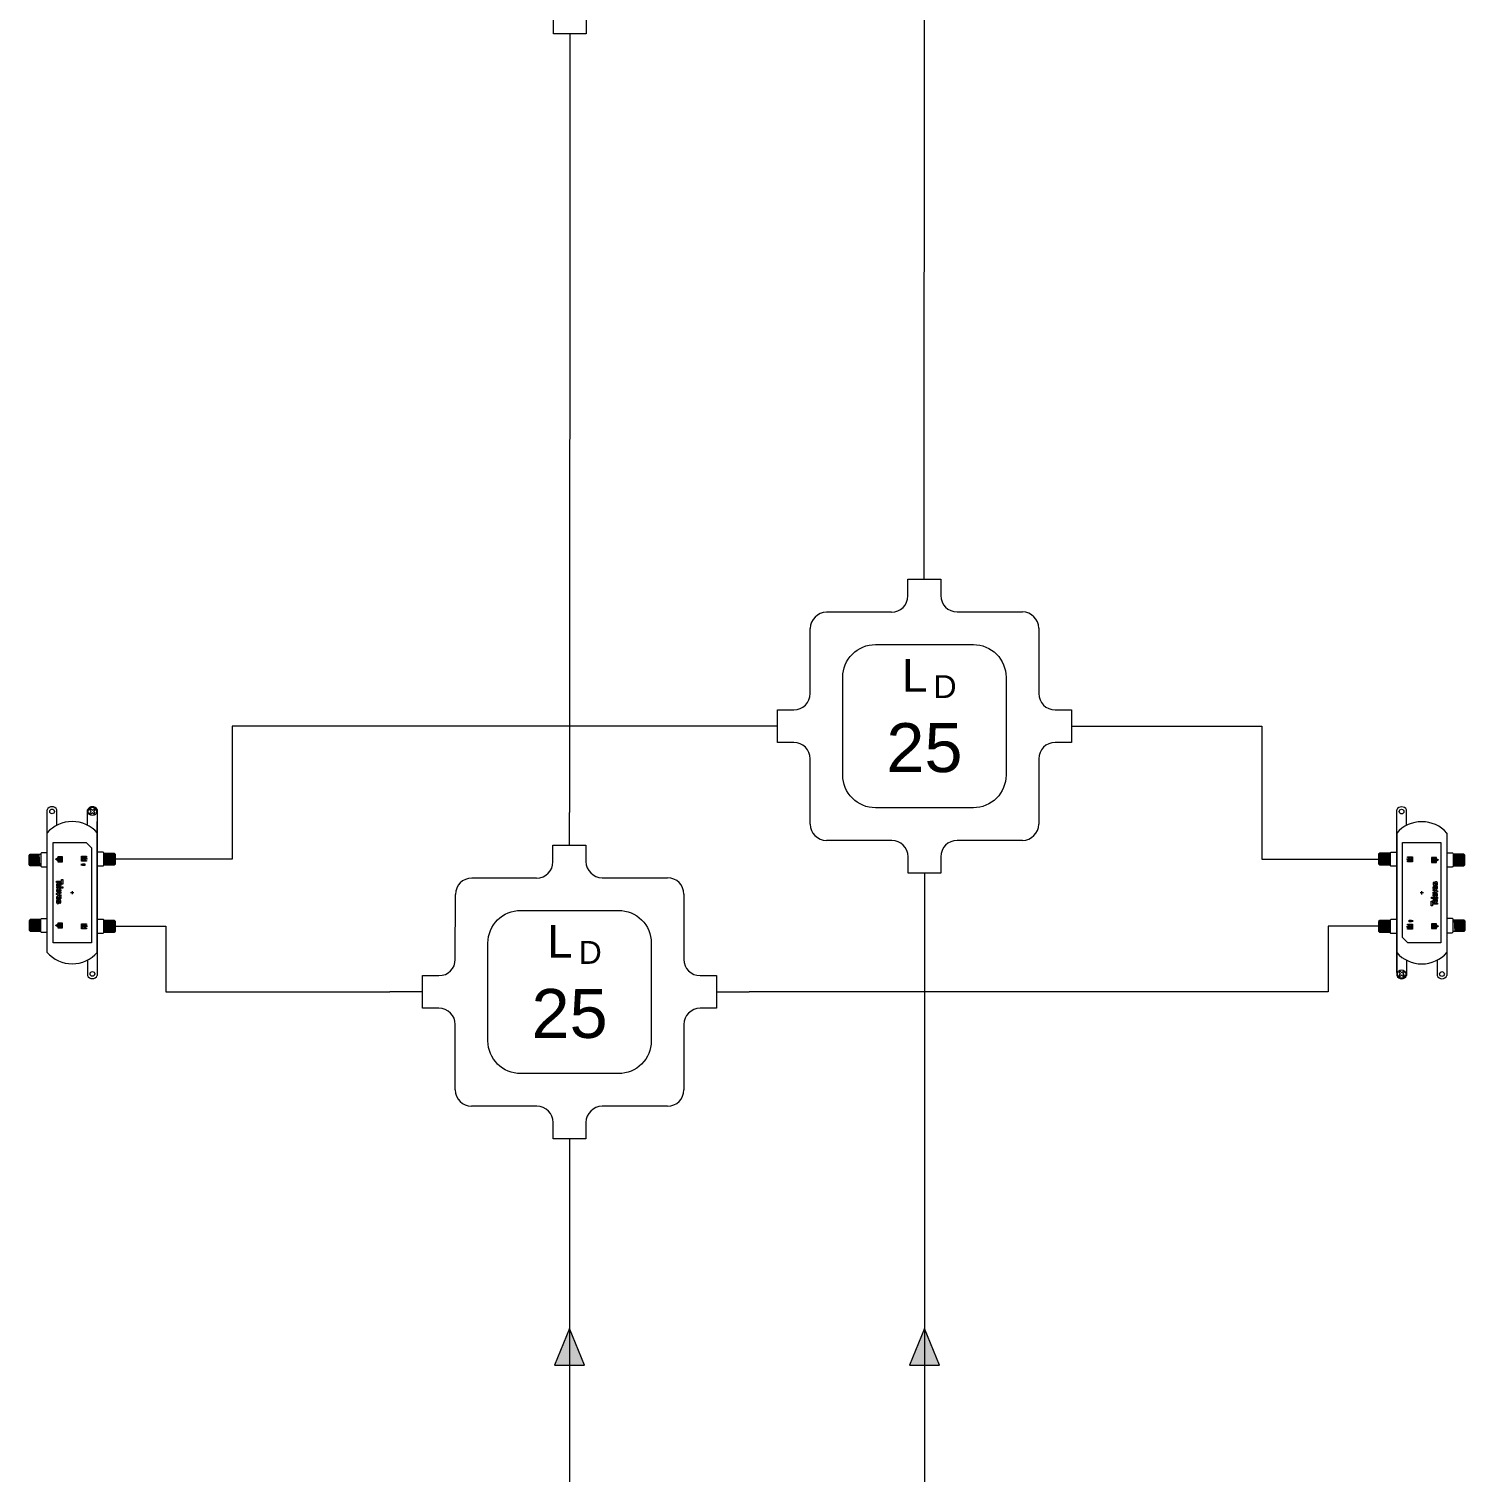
# Model space of a CAD drawing. Header units: metres. Extents: x -2 to 3328848, y -2 to 2725060.
# Drawn here: x 1663678.7 to 1663754.9, y 1362033.6 to 1362110.7 of the extents above; entities that cross this region are included whole.
import ezdxf
from ezdxf.enums import TextEntityAlignment as Align

# ---------------------------------------------------------------- set-up
doc = ezdxf.new("R2010")
doc.units = ezdxf.units.M
doc.layers.get('0').update_dxf_attribs({"color": 253, "lineweight": 0})
for name, color, linetype, lineweight in [('ICT_EXTERNA', 3, 'Continuous', 0), ('ICT_INTERNA', 170, 'Continuous', 0), ('ICT_INTERNA2', 130, 'Continuous', 0), ('ICT_TOMAS', 1, 'Continuous', 0)]:
    doc.layers.add(name, color=color, linetype=linetype, lineweight=lineweight)
doc.styles.get("Standard").update_dxf_attribs({"font": 'arial.ttf'})

# ---------------------------------------------------------------- blocks, each defined once
blk = doc.blocks.new('Derivador 2S')
for p, q in [((0, -0.1), (0, 0)), ((-0.0504, -0.1), (0.0504, -0.1)), ((-0.0504, -0.1511), (-0.0504, -0.1)), ((0.0504, -0.1), (0.0504, -0.15)), ((-0.1004, -0.2011), (-0.2992, -0.2011)), ((0.1004, -0.2), (0.3004, -0.2)), ((-0.3495, -0.4501), (-0.3492, -0.2511)), ((0.3504, -0.25), (0.3504, -0.45)), ((-0.4496, -0.5), (-0.3995, -0.5)), ((-0.4496, -0.6), (-0.4496, -0.5)), ((0.4004, -0.5), (0.4504, -0.5)), ((0.4504, -0.5), (0.4504, -0.6)), ((-0.4496, -0.55), (-0.5496, -0.55)), ((0.4504, -0.55), (0.5504, -0.55)), ((-0.3996, -0.6), (-0.4496, -0.6)), ((0.4504, -0.6), (0.4004, -0.6)), ((-0.3496, -0.85), (-0.3496, -0.65)), ((0.3504, -0.65), (0.3504, -0.85)), ((-0.0996, -0.9), (-0.2996, -0.9)), ((0.3004, -0.9), (0.1004, -0.9)), ((-0.0496, -1), (-0.0496, -0.95)), ((0.0504, -0.95), (0.0504, -1)), ((0.0504, -1), (-0.0496, -1)), ((0.0004, -1), (0.0004, -1.1))]:
    blk.add_line(p, q)
blk.add_lwpolyline([(-0.1496, -0.3), (0.1504, -0.3, -0.414214), (0.2504, -0.4), (0.2504, -0.7, -0.414214), (0.1504, -0.8), (-0.1496, -0.8, -0.414214), (-0.2496, -0.7), (-0.2496, -0.4, -0.414214)], format="xyb", close=True)
for centre, start, end in [((-0.1004, -0.1511), 270, 0), ((0.1004, -0.15), 180, 270), ((-0.2992, -0.2511), 90, 179.918), ((0.3004, -0.25), 0, 90), ((-0.3995, -0.45), 270, 359.918), ((0.4004, -0.45), 180, 270), ((-0.3996, -0.65), 360, 90), ((0.4004, -0.65), 90, 180), ((-0.2996, -0.85), 180, 270), ((0.3004, -0.85), 270, 0), ((-0.0996, -0.95), 0, 90), ((0.1004, -0.95), 90, 180)]:
    blk.add_arc(centre, 0.05, start, end)
for s, height, p in [('L', 0.1, (-0.0681, -0.4447)), ('D', 0.07, (0.0283, -0.4638))]:
    blk.add_text(s, height=height).set_placement(p)
blk.add_attdef('dB', text='', height=0.15).set_placement((0.0004, -0.7358), align=Align.BOTTOM_CENTER)
blk = doc.blocks.new('Derivador 4S')
for p, q in [((0, -0.1), (0, 0)), ((-0.0504, -0.1511), (-0.0504, -0.1)), ((-0.0504, -0.1), (0.0504, -0.1)), ((0.0504, -0.1), (0.0504, -0.15)), ((-0.1004, -0.2011), (-0.3, -0.2011)), ((0.1005, -0.2011), (0.3001, -0.2009)), ((-0.35, -0.2511), (-0.35, -0.3)), ((0.3502, -0.2509), (0.3502, -0.2997)), ((-0.4, -0.35), (-0.45, -0.35)), ((-0.45, -0.35), (-0.45, -0.45)), ((0.4003, -0.3497), (0.4503, -0.3497)), ((0.4503, -0.3497), (0.4503, -0.4497)), ((-0.45, -0.4), (-0.55, -0.4)), ((0.4503, -0.4), (0.55, -0.4)), ((-0.45, -0.45), (-0.4, -0.45)), ((0.4503, -0.4497), (0.4003, -0.4497)), ((-0.35, -0.5), (-0.35, -0.6)), ((0.3504, -0.4997), (0.3504, -0.5997)), ((-0.4, -0.65), (-0.45, -0.65)), ((-0.45, -0.65), (-0.45, -0.75)), ((0.4005, -0.6497), (0.4505, -0.6497)), ((0.4505, -0.6497), (0.4505, -0.7497)), ((-0.45, -0.7), (-0.55, -0.7)), ((0.4505, -0.7), (0.55, -0.7)), ((-0.45, -0.75), (-0.4, -0.75)), ((0.4505, -0.7497), (0.4005, -0.7497)), ((-0.35, -0.8), (-0.35, -0.85)), ((0.3506, -0.7997), (0.3506, -0.8497)), ((-0.0996, -0.9), (-0.3, -0.9)), ((0.1003, -0.8999), (0.3007, -0.8998)), ((-0.0496, -1), (-0.0496, -0.95)), ((0.0504, -0.95), (0.0504, -1)), ((0.0504, -1), (-0.0496, -1)), ((0.0004, -1), (0.0004, -1.1))]:
    blk.add_line(p, q)
blk.add_lwpolyline([(-0.1496, -0.3), (0.1504, -0.3, -0.414214), (0.2504, -0.4), (0.2504, -0.7, -0.414214), (0.1504, -0.8), (-0.1496, -0.8, -0.414214), (-0.2496, -0.7), (-0.2496, -0.4, -0.414214)], format="xyb", close=True)
for centre, start, end in [((-0.1004, -0.1511), 270, 0), ((0.1004, -0.15), 180, 270), ((-0.3, -0.2511), 90, 180), ((0.3002, -0.2509), 0.0417, 90.0417), ((-0.4, -0.3), 270, 360), ((0.4002, -0.2997), 180.0417, 270.0417), ((-0.4, -0.5), 0, 90), ((0.4004, -0.4997), 90.0417, 180.0417), ((-0.4, -0.6), 270, 360), ((0.4004, -0.5997), 180.0417, 270.0417), ((-0.4, -0.8), 0, 90), ((0.4006, -0.7997), 90.0417, 180.0417), ((-0.3, -0.85), 180, 270), ((0.3006, -0.8498), 270.0417, 0.0417), ((-0.0996, -0.95), 0, 90), ((0.1004, -0.95), 90, 180)]:
    blk.add_arc(centre, 0.05, start, end)
for s, height, p in [('L', 0.1, (-0.0681, -0.4447)), ('D', 0.07, (0.0283, -0.4638))]:
    blk.add_text(s, height=height).set_placement(p)
blk.add_attdef('dB', text='', height=0.15).set_placement((0.0004, -0.7358), align=Align.BOTTOM_CENTER)
blk = doc.blocks.new('Televes_log')
at = {"true_color": 0x000000}
h = blk.add_hatch(color=18, dxfattribs=at)
h.dxf.hatch_style = 1
h.paths.add_polyline_path([(5.3, 10.9), (-2.9, 10.9), (-2.9, 8.7), (0, 8.7), (0, 0), (2.2, 0), (2.2, 8.8), (5.3, 8.8)])
h.paths.add_polyline_path([(8.5, 7.2), (7.7, 7.7), (7, 7.9), (6.3, 8), (5.6, 7.9), (4.9, 7.7), (4, 7), (3.3, 6.1), (2.8, 5.3), (2.6, 4.5), (2.6, 3.5), (2.8, 2.4), (3.5, 1.3), (4.4, 0.4), (5.7, -0.2), (6.7, -0.3), (7.8, -0.2), (8.8, 0.3), (9.3, 0.7), (10, 1.6), (8.3, 2.6), (7.7, 2), (7.2, 1.8), (6.3, 1.7), (5.9, 1.7), (5.2, 2.1), (4.9, 2.6), (4.7, 3.4), (9.9, 3.3), (10, 3.8), (10, 4.6), (9.8, 5.4), (9.2, 6.4)])
h.paths.add_polyline_path([(6.7, 6.1), (7.1, 5.8), (7.7, 5.4), (7.8, 4.8), (7.7, 4.8), (4.8, 4.8), (4.8, 5.2), (5, 5.5), (5.5, 5.9), (6, 6.1)], flags=16)
h.paths.add_polyline_path([(12.5, 10.8), (10.3, 10.8), (10.3, 0.1), (12.5, 0.1)])
h.paths.add_polyline_path([(18.6, 7.2), (17.9, 7.7), (17.1, 7.9), (16.4, 8), (15.8, 7.9), (15.1, 7.7), (14.2, 7), (13.4, 6.1), (12.9, 5.3), (12.7, 4.5), (12.7, 3.5), (13, 2.4), (13.6, 1.3), (14.6, 0.4), (15.9, -0.2), (16.9, -0.3), (17.9, -0.2), (18.9, 0.3), (19.5, 0.7), (20.2, 1.6), (18.4, 2.6), (17.8, 2), (17.3, 1.8), (16.5, 1.7), (16, 1.7), (15.4, 2.1), (15, 2.6), (14.8, 3.4), (20, 3.3), (20.2, 3.8), (20.1, 4.6), (20, 5.4), (19.3, 6.4)])
h.paths.add_polyline_path([(16.8, 6.1), (17.2, 5.8), (17.8, 5.4), (18, 4.8), (17.8, 4.8), (14.9, 4.8), (14.9, 5.2), (15.1, 5.5), (15.7, 5.9), (16.2, 6.1)], flags=16)
h.paths.add_polyline_path([(21.6, 7.8), (19.4, 7.8), (21.9, 0), (23.8, 0), (26.5, 7.7), (24.4, 7.8), (22.9, 3.3)])
h.paths.add_polyline_path([(31.5, 7.2), (30.8, 7.7), (30, 7.9), (29.3, 8), (28.6, 7.9), (28, 7.7), (27, 7), (26.3, 6.1), (25.8, 5.3), (25.6, 4.5), (25.6, 3.5), (25.9, 2.4), (26.5, 1.3), (27.4, 0.4), (28.8, -0.2), (29.7, -0.3), (30.8, -0.2), (31.8, 0.3), (32.3, 0.7), (33.1, 1.6), (31.3, 2.6), (30.7, 2), (30.2, 1.8), (29.4, 1.7), (28.9, 1.7), (28.2, 2.1), (27.9, 2.6), (27.7, 3.4), (32.9, 3.3), (33, 3.8), (33, 4.6), (32.8, 5.4), (32.2, 6.4)])
h.paths.add_polyline_path([(30.1, 5.8), (30.7, 5.4), (30.8, 4.8), (30.7, 4.8), (27.8, 4.8), (27.8, 5.2), (28, 5.5), (28.5, 5.9), (29.1, 6.1), (29.7, 6.1)], flags=16)
h.paths.add_polyline_path([(39.8, 6.5), (39, 7.1), (38.1, 7.5), (36.8, 7.7), (35.8, 7.7), (34.7, 7.3), (33.7, 6.5), (33.3, 5.8), (33.4, 4.7), (33.6, 4), (34.3, 3.3), (35.4, 3), (37.1, 2.7), (37.6, 2.5), (37.9, 2.2), (37.7, 1.7), (37.1, 1.5), (36.3, 1.4), (35.5, 1.5), (34.4, 2.3), (33, 1.1), (34, 0.2), (34.8, -0.1), (35.9, -0.3), (37.3, -0.3), (38.3, -0.1), (39.3, 0.4), (39.9, 1.1), (40.2, 2.4), (39.9, 3.4), (39.3, 4), (38.4, 4.5), (37.7, 4.7), (36.5, 4.8), (35.5, 5.1), (35.5, 5.3), (35.6, 5.7), (36.1, 6), (36.8, 6), (37.3, 5.9), (37.9, 5.7), (38.1, 5.5), (38.3, 5.2), (38.5, 5.2)])
at = {"linetype": 'Continuous'}
for points in [[(-2.9, 10.9), (5.3, 10.9), (5.3, 8.8), (2.2, 8.8), (2.2, 0), (0, 0), (0, 8.7), (-2.9, 8.7), (-2.9, 10.9)], [(8.3, 2.6), (7.7, 2), (7.2, 1.8), (6.3, 1.7), (5.9, 1.7), (5.2, 2.1), (4.9, 2.6), (4.7, 3.4), (9.9, 3.3), (10, 3.8), (10, 4.6), (9.8, 5.4), (9.2, 6.4), (8.5, 7.2), (7.7, 7.7), (7, 7.9), (6.3, 8), (5.6, 7.9), (4.9, 7.7), (4, 7), (3.3, 6.1), (2.8, 5.3), (2.6, 4.5), (2.6, 3.5), (2.8, 2.4), (3.5, 1.3), (4.4, 0.4), (5.7, -0.2), (6.7, -0.3), (7.8, -0.2), (8.8, 0.3), (9.3, 0.7), (10, 1.6), (8.3, 2.6)], [(4.7, 4.8), (7.7, 4.8), (7.8, 4.8), (7.7, 5.4), (7.1, 5.8), (6.7, 6.1), (6, 6.1), (5.5, 5.9), (5, 5.5), (4.8, 5.2), (4.8, 4.8)], [(10.3, 10.8), (12.5, 10.8), (12.5, 0.1), (10.3, 0.1), (10.3, 10.8)], [(18.4, 2.6), (17.8, 2), (17.3, 1.8), (16.5, 1.7), (16, 1.7), (15.4, 2.1), (15, 2.6), (14.8, 3.4), (20, 3.3), (20.2, 3.8), (20.1, 4.6), (20, 5.4), (19.3, 6.4), (18.6, 7.2), (17.9, 7.7), (17.1, 7.9), (16.4, 8), (15.8, 7.9), (15.1, 7.7), (14.2, 7), (13.4, 6.1), (12.9, 5.3), (12.7, 4.5), (12.7, 3.5), (13, 2.4), (13.6, 1.3), (14.6, 0.4), (15.9, -0.2), (16.9, -0.3), (17.9, -0.2), (18.9, 0.3), (19.5, 0.7), (20.2, 1.6), (18.4, 2.6)], [(14.9, 4.8), (17.8, 4.8), (18, 4.8), (17.8, 5.4), (17.2, 5.8), (16.8, 6.1), (16.2, 6.1), (15.7, 5.9), (15.1, 5.5), (14.9, 5.2), (14.9, 4.8)], [(19.4, 7.8), (21.6, 7.8), (22.9, 3.3), (24.4, 7.8), (26.5, 7.7), (23.8, 0), (21.9, 0), (19.4, 7.8)], [(31.3, 2.6), (30.7, 2), (30.2, 1.8), (29.4, 1.7), (28.9, 1.7), (28.2, 2.1), (27.9, 2.6), (27.7, 3.4), (32.9, 3.3), (33, 3.8), (33, 4.6), (32.8, 5.4), (32.2, 6.4), (31.5, 7.2), (30.8, 7.7), (30, 7.9), (29.3, 8), (28.6, 7.9), (28, 7.7), (27, 7), (26.3, 6.1), (25.8, 5.3), (25.6, 4.5), (25.6, 3.5), (25.9, 2.4), (26.5, 1.3), (27.4, 0.4), (28.8, -0.2), (29.7, -0.3), (30.8, -0.2), (31.8, 0.3), (32.3, 0.7), (33.1, 1.6), (31.3, 2.6)], [(27.7, 4.8), (30.7, 4.8), (30.8, 4.8), (30.7, 5.4), (30.1, 5.8), (29.7, 6.1), (29.1, 6.1), (28.5, 5.9), (28, 5.5), (27.8, 5.2), (27.8, 4.8)], [(38.5, 5.2), (39.8, 6.5), (39, 7.1), (38.1, 7.5), (36.8, 7.7), (35.8, 7.7), (34.7, 7.3), (33.7, 6.5), (33.3, 5.8), (33.4, 4.7), (33.6, 4), (34.3, 3.3), (35.4, 3), (37.1, 2.7), (37.6, 2.5), (37.9, 2.2), (37.7, 1.7), (37.1, 1.5), (36.3, 1.4), (35.5, 1.5), (34.4, 2.3), (33, 1.1), (34, 0.2), (34.8, -0.1), (35.9, -0.3), (37.3, -0.3), (38.3, -0.1), (39.3, 0.4), (39.9, 1.1), (40.2, 2.4), (39.9, 3.4), (39.3, 4), (38.4, 4.5), (37.7, 4.7), (36.5, 4.8), (35.5, 5.1), (35.5, 5.3), (35.6, 5.7), (36.1, 6), (36.8, 6), (37.3, 5.9), (37.9, 5.7), (38.1, 5.5), (38.3, 5.2), (38.5, 5.2)]]:
    blk.add_lwpolyline(points, dxfattribs=at)
blk = doc.blocks.new('DERIVADOR2PAU')
h = blk.add_hatch(color=256)
h.dxf.hatch_style = 1
h.paths.add_polyline_path([(21.58, 35.67), (21.58, 36.97), (21.04, 36.97), (21.04, 35.67), (20.4, 35.67), (21.31, 34.08), (22.21, 35.67)])
h.paths.add_polyline_path([(19.71, 33.38), (22.87, 33.38), (22.87, 36.53), (22.42, 36.53), (22.42, 33.83), (20.16, 33.83), (20.16, 36.53), (19.71, 36.53)])
h = blk.add_hatch(color=256)
h.dxf.hatch_style = 1
h.paths.add_polyline_path([(64.61, 35.67), (64.61, 36.97), (64.07, 36.97), (64.07, 35.67), (63.44, 35.67), (64.34, 34.08), (65.24, 35.67)])
h.paths.add_polyline_path([(62.74, 33.38), (65.9, 33.38), (65.9, 36.53), (65.45, 36.53), (65.45, 33.83), (63.19, 33.83), (63.19, 36.53), (62.74, 36.53)])
at = {"linetype": 'Continuous'}
h = blk.add_hatch(color=256, dxfattribs=at)
h.dxf.hatch_style = 1
h.paths.add_polyline_path([(20.03, 21.38), (20.03, 18.23), (20.48, 18.23), (20.48, 20.93), (22.73, 20.93), (22.73, 18.23), (23.18, 18.23), (23.18, 21.38)])
h.paths.add_polyline_path([(21.9, 20.5), (21.36, 20.5), (21.36, 20.05), (20.73, 20.05), (20.73, 19.6), (22.53, 19.6), (22.53, 20.05), (21.9, 20.05)], flags=17)
h.paths.add_polyline_path([(21.9, 18.43), (21.9, 18.88), (22.53, 18.88), (22.53, 19.33), (20.73, 19.33), (20.73, 18.88), (21.36, 18.88), (21.36, 18.43), (20.73, 18.43), (21.63, 16.86), (22.53, 18.43)])
h = blk.add_hatch(color=256, dxfattribs=at)
h.dxf.hatch_style = 1
h.paths.add_polyline_path([(62.27, 21.38), (62.27, 18.23), (62.72, 18.23), (62.72, 20.93), (64.97, 20.93), (64.97, 18.23), (65.42, 18.23), (65.42, 21.38)])
h.paths.add_polyline_path([(64.14, 20.5), (63.6, 20.5), (63.6, 20.05), (62.97, 20.05), (62.97, 19.6), (64.77, 19.6), (64.77, 20.05), (64.14, 20.05)], flags=17)
h.paths.add_polyline_path([(64.14, 18.43), (64.14, 18.88), (64.77, 18.88), (64.77, 19.33), (62.97, 19.33), (62.97, 18.88), (63.6, 18.88), (63.6, 18.43), (62.97, 18.43), (63.87, 16.86), (64.77, 18.43)])
for p, q in [((16.91, 46.96), (17, 47.16)), ((16.91, 43.5), (16.91, 46.96)), ((17, 47.16), (17.21, 47.35)), ((17.21, 47.35), (17.47, 47.48)), ((17.47, 47.48), (25.56, 47.48)), ((18.49, 55), (17.81, 54.38)), ((17.81, 54.38), (17.81, 47.49)), ((25.24, 53.68), (17.81, 54.07)), ((25.25, 53.18), (17.81, 53.57)), ((25.24, 52.73), (17.81, 53.11)), ((25.24, 52.28), (17.81, 52.67)), ((25.24, 51.79), (17.81, 52.18)), ((25.25, 51.3), (17.81, 51.69)), ((25.25, 50.87), (17.81, 51.25)), ((25.24, 50.36), (17.81, 50.75)), ((25.24, 49.79), (17.81, 50.17)), ((25.24, 49.26), (17.81, 49.64)), ((25.24, 48.64), (17.81, 49.03)), ((25.24, 48.15), (17.81, 48.54)), ((25.24, 54.09), (17.91, 54.47)), ((24.77, 54.78), (18.26, 54.78)), ((24.54, 55), (18.49, 55)), ((25.24, 54.31), (24.54, 55)), ((25.24, 47.48), (25.24, 54.31)), ((25.56, 47.48), (25.76, 47.34)), ((25.76, 47.34), (25.9, 47.17)), ((25.9, 47.17), (25.98, 46.97)), ((25.98, 46.97), (25.99, 46.91)), ((25.99, 46.91), (25.99, 43.5)), ((59.79, 46.96), (59.89, 47.16)), ((59.79, 43.5), (59.79, 46.96)), ((59.89, 47.16), (60.1, 47.35)), ((60.1, 47.35), (60.36, 47.48)), ((60.36, 47.48), (68.45, 47.48)), ((61.38, 55), (60.7, 54.38)), ((60.7, 54.38), (60.7, 47.49)), ((68.13, 53.68), (60.7, 54.07)), ((68.14, 53.18), (60.7, 53.57)), ((68.13, 52.73), (60.7, 53.11)), ((68.13, 52.28), (60.7, 52.67)), ((68.13, 51.79), (60.7, 52.18)), ((68.14, 51.3), (60.7, 51.69)), ((68.14, 50.87), (60.7, 51.25)), ((68.13, 50.36), (60.7, 50.75)), ((68.13, 49.79), (60.7, 50.17)), ((68.13, 49.26), (60.7, 49.64)), ((68.13, 48.64), (60.7, 49.03)), ((68.13, 48.15), (60.7, 48.54)), ((68.13, 54.09), (60.8, 54.47)), ((67.66, 54.78), (61.15, 54.78)), ((67.43, 55), (61.38, 55)), ((68.13, 54.31), (67.43, 55)), ((68.13, 47.48), (68.13, 54.31)), ((68.45, 47.48), (68.65, 47.34)), ((68.65, 47.34), (68.78, 47.17)), ((68.78, 47.17), (68.87, 46.97)), ((68.87, 46.97), (68.87, 46.91)), ((68.87, 46.91), (68.87, 43.5)), ((-10.53, 41.26), (-9.8, 42.03)), ((-9.63, 40.39), (-10.53, 41.26)), ((-10.53, 39.44), (-9.63, 40.39)), ((-9.78, 38.7), (-10.53, 39.44)), ((-9.8, 42.03), (-8.85, 41.09)), ((-8.84, 39.57), (-9.78, 38.7)), ((-8.85, 41.09), (-7.91, 41.97)), ((-7.92, 38.68), (-8.84, 39.57)), ((-7.19, 41.29), (-8.12, 40.32)), ((-8.12, 40.32), (-7.2, 39.39)), ((-7.2, 39.39), (-7.92, 38.68)), ((-7.91, 41.97), (-7.19, 41.29)), ((-7.89, 43.5), (93.67, 43.5)), ((81.02, 43.5), (4.76, 43.5)), ((10.89, 36.39), (14.29, 39.71)), ((25.99, 43.5), (59.79, 43.5)), ((19.71, 33.38), (19.71, 36.53)), ((19.71, 36.53), (20.16, 36.53)), ((22.87, 33.38), (19.71, 33.38)), ((20.16, 36.53), (20.16, 33.83)), ((20.16, 33.83), (22.42, 33.83)), ((20.4, 35.67), (21.31, 34.08)), ((21.04, 35.67), (20.4, 35.67)), ((21.58, 36.97), (21.04, 36.97)), ((21.04, 36.97), (21.04, 35.67)), ((22.21, 35.67), (21.31, 34.08)), ((21.58, 36.97), (21.58, 35.67)), ((21.58, 35.67), (22.21, 35.67)), ((22.42, 33.83), (22.42, 36.53)), ((22.42, 36.53), (22.87, 36.53)), ((22.87, 36.53), (22.87, 33.38)), ((25.53, 33.47), (24.4, 33.47)), ((24.96, 36.01), (24.96, 35.63)), ((24.96, 34.12), (24.96, 33.47)), ((42.89, 26.5), (42.89, 28.5)), ((62.74, 33.38), (62.74, 36.53)), ((62.74, 36.53), (63.19, 36.53)), ((65.9, 33.38), (62.74, 33.38)), ((63.19, 36.53), (63.19, 33.83)), ((63.19, 33.83), (65.45, 33.83)), ((63.44, 35.67), (64.34, 34.08)), ((64.07, 35.67), (63.44, 35.67)), ((64.61, 36.97), (64.07, 36.97)), ((64.07, 36.97), (64.07, 35.67)), ((65.24, 35.67), (64.34, 34.08)), ((64.61, 36.97), (64.61, 35.67)), ((64.61, 35.67), (65.24, 35.67)), ((65.45, 33.83), (65.45, 36.53)), ((65.45, 36.53), (65.9, 36.53)), ((65.9, 36.53), (65.9, 33.38)), ((23.18, 21.38), (20.03, 21.38)), ((20.03, 21.38), (20.03, 18.23)), ((20.48, 18.23), (20.48, 20.93)), ((20.48, 20.93), (22.73, 20.93)), ((20.73, 19.6), (20.73, 20.05)), ((20.73, 20.05), (21.36, 20.05)), ((22.53, 19.6), (20.73, 19.6)), ((22.53, 19.33), (20.73, 19.33)), ((20.73, 19.33), (20.73, 18.88)), ((20.73, 18.88), (21.36, 18.88)), ((21.36, 20.5), (21.9, 20.5)), ((21.36, 20.5), (21.36, 20.05)), ((21.36, 18.88), (21.36, 18.43)), ((21.9, 20.5), (21.9, 20.05)), ((21.9, 20.05), (22.53, 20.05)), ((21.9, 18.88), (22.53, 18.88)), ((21.9, 18.88), (21.9, 18.43)), ((22.53, 20.05), (22.53, 19.6)), ((22.53, 18.88), (22.53, 19.33)), ((22.73, 20.93), (22.73, 18.23)), ((23.18, 18.23), (23.18, 21.38)), ((41.89, 27.5), (43.89, 27.5)), ((65.42, 21.38), (62.27, 21.38)), ((62.27, 21.38), (62.27, 18.23)), ((62.72, 18.23), (62.72, 20.93)), ((62.72, 20.93), (64.97, 20.93)), ((62.97, 19.6), (62.97, 20.05)), ((62.97, 20.05), (63.6, 20.05)), ((64.77, 19.6), (62.97, 19.6)), ((64.77, 19.33), (62.97, 19.33)), ((62.97, 19.33), (62.97, 18.88)), ((62.97, 18.88), (63.6, 18.88)), ((63.6, 20.5), (64.14, 20.5)), ((63.6, 20.5), (63.6, 20.05)), ((63.6, 18.88), (63.6, 18.43)), ((64.14, 20.5), (64.14, 20.05)), ((64.14, 20.05), (64.77, 20.05)), ((64.14, 18.88), (64.77, 18.88)), ((64.14, 18.88), (64.14, 18.43)), ((64.77, 20.05), (64.77, 19.6)), ((64.77, 18.88), (64.77, 19.33)), ((64.97, 20.93), (64.97, 18.23)), ((65.42, 18.23), (65.42, 21.38)), ((81.02, 11.5), (4.75, 11.51)), ((17.39, 11.5), (17.39, 8.04)), ((20.03, 18.23), (20.48, 18.23)), ((20.73, 18.43), (21.63, 16.86)), ((21.36, 18.43), (20.73, 18.43)), ((22.53, 18.43), (21.63, 16.86)), ((21.9, 18.43), (22.53, 18.43)), ((22.73, 18.23), (23.18, 18.23)), ((26.47, 8.09), (26.47, 11.5)), ((59.31, 8.09), (59.31, 11.5)), ((62.27, 18.23), (62.72, 18.23)), ((62.97, 18.43), (63.87, 16.86)), ((63.6, 18.43), (62.97, 18.43)), ((64.77, 18.43), (63.87, 16.86)), ((64.14, 18.43), (64.77, 18.43)), ((64.97, 18.23), (65.42, 18.23)), ((68.39, 11.5), (68.39, 8.04)), ((17.39, 8.04), (17.48, 7.84)), ((17.48, 7.84), (17.69, 7.65)), ((17.69, 7.65), (17.96, 7.52)), ((17.96, 7.52), (26.05, 7.52)), ((18.29, 0.62), (18.29, 7.51)), ((25.73, 6.85), (18.29, 6.46)), ((25.73, 6.36), (18.29, 5.97)), ((25.73, 5.74), (18.29, 5.36)), ((25.73, 5.21), (18.29, 4.83)), ((25.73, 4.64), (18.29, 4.25)), ((25.73, 4.13), (18.29, 3.75)), ((25.73, 3.7), (18.29, 3.31)), ((25.73, 3.21), (18.29, 2.82)), ((25.73, 2.72), (18.29, 2.33)), ((25.73, 2.27), (18.29, 1.89)), ((25.73, 1.82), (18.29, 1.43)), ((25.73, 1.32), (18.29, 0.93)), ((18.98, 0), (18.29, 0.62)), ((25.73, 0.91), (18.39, 0.53)), ((25.25, 0.22), (18.74, 0.22)), ((25.02, 0), (18.98, 0)), ((25.73, 0.69), (25.02, 0)), ((25.73, 7.52), (25.73, 0.69)), ((26.05, 7.52), (26.24, 7.66)), ((26.24, 7.66), (26.38, 7.83)), ((26.38, 7.83), (26.47, 8.03)), ((26.47, 8.03), (26.47, 8.09)), ((59.31, 8.03), (59.31, 8.09)), ((59.4, 7.83), (59.31, 8.03)), ((59.54, 7.66), (59.4, 7.83)), ((59.73, 7.52), (59.54, 7.66)), ((67.82, 7.52), (59.73, 7.52)), ((60.05, 7.52), (60.05, 0.69)), ((60.05, 6.85), (67.49, 6.46)), ((60.05, 6.36), (67.49, 5.97)), ((60.05, 5.74), (67.49, 5.36)), ((60.05, 5.21), (67.49, 4.83)), ((60.05, 4.64), (67.49, 4.25)), ((60.05, 4.13), (67.49, 3.75)), ((60.05, 3.7), (67.49, 3.31)), ((60.05, 3.21), (67.49, 2.82)), ((60.05, 2.72), (67.49, 2.33)), ((60.05, 2.27), (67.49, 1.89)), ((60.05, 1.82), (67.49, 1.43)), ((60.05, 1.32), (67.49, 0.93)), ((60.05, 0.91), (67.39, 0.53)), ((60.05, 0.69), (60.76, 0)), ((60.53, 0.22), (67.04, 0.22)), ((60.76, 0), (66.8, 0)), ((66.8, 0), (67.49, 0.62)), ((67.49, 0.62), (67.49, 7.51)), ((68.09, 7.65), (67.82, 7.52)), ((68.3, 7.84), (68.09, 7.65)), ((68.39, 8.04), (68.3, 7.84))]:
    blk.add_line(p, q)
for p, q in [((4.76, 43.5), (-9.96, 43.52)), ((-0.1, 37.24), (-9.96, 37.24)), ((14.29, 39.71), (74.89, 39.71)), ((74.89, 39.71), (74.89, 15.29)), ((81.02, 43.5), (95.74, 43.5)), ((85.89, 37.22), (95.74, 37.22)), ((10.89, 15.29), (10.89, 36.39)), ((-0.11, 17.78), (-9.96, 17.78)), ((4.76, 11.51), (-9.96, 11.51)), ((74.89, 15.29), (10.89, 15.29))]:
    blk.add_line(p, q, dxfattribs=at)
blk.add_lwpolyline([(25.47, 34.12), (24.46, 34.12), (24.46, 35.63), (25.47, 35.63)], close=True)
for centre in [(94.7, 40.36), (-8.92, 14.64)]:
    blk.add_circle(centre, 1.51, dxfattribs=at)
for centre, radius, start, end in [((-8.48, 40.38), 3.47, 115.14622, 244.85378), ((18.89, 27.5), 21.35, 131.45355, 228.54645), ((66.89, 27.5), 21.35, 311.45355, 48.54645), ((94.27, 40.36), 3.47, 295.14622, 64.85378), ((-8.48, 14.64), 3.47, 115.14622, 244.85378)]:
    blk.add_arc(centre, radius, start, end, dxfattribs=at)
blk.add_ellipse((-8.92, 40.38), major_axis=(-1.89, -1.89), ratio=1, start_param=5.497787, end_param=11.780972)
at = {"xscale": 0.3572696160000001, "yscale": 0.3572696160000001, "zscale": 0.3572696160000001}
blk.add_blockref('Televes_log', (35.59, 17.56), dxfattribs=at)

msp = doc.modelspace()

# ---------------------------------------------------------------- hatches: boundary and pattern name
at = {"layer": 'ICT_EXTERNA'}
h = msp.add_hatch(color=4, dxfattribs=at)
h.dxf.hatch_style = 1
h.paths.add_polyline_path([(1663707.387, 1362041.709), (1663706.587, 1362039.773), (1663707.387, 1362039.773)])
h.paths.add_polyline_path([(1663707.387, 1362041.709), (1663707.387, 1362039.773), (1663708.187, 1362039.773)])
h = msp.add_hatch(color=5, dxfattribs=at)
h.dxf.hatch_style = 1
h.paths.add_polyline_path([(1663726.216, 1362041.709), (1663725.415, 1362039.773), (1663726.216, 1362039.773)])
h.paths.add_polyline_path([(1663726.216, 1362041.709), (1663726.216, 1362039.773), (1663727.016, 1362039.773)])

# ---------------------------------------------------------------- linework, layer by layer
at = {"layer": 'ICT_INTERNA'}
for p, q in [((1663726.209, 1362083.221), (1663726.219, 1362122.845)), ((1663726.216, 1362064.161), (1663726.216, 1362033.571))]:
    msp.add_line(p, q, dxfattribs=at)
for points in [[(1663716.686, 1362073.691), (1663689.488, 1362073.691), (1663689.488, 1362066.635), (1663683.284, 1362066.635)], [(1663735.745, 1362073.691), (1663744.114, 1362073.691), (1663744.114, 1362066.635), (1663750.318, 1362066.635)]]:
    msp.add_lwpolyline(points, dxfattribs=at)
msp.add_lwpolyline([(1663725.415, 1362039.773), (1663727.016, 1362039.773), (1663726.216, 1362041.709)], close=True, dxfattribs=at)
at = {"layer": 'ICT_INTERNA2'}
for p, q in [((1663707.394, 1362108.717), (1663707.38, 1362069.11)), ((1663707.387, 1362050.05), (1663707.387, 1362033.571))]:
    msp.add_line(p, q, dxfattribs=at)
for points in [[(1663683.284, 1362063.077), (1663685.957, 1362063.077), (1663685.957, 1362059.58), (1663697.857, 1362059.58)], [(1663750.318, 1362063.078), (1663747.646, 1362063.078), (1663747.646, 1362059.581), (1663716.917, 1362059.58)]]:
    msp.add_lwpolyline(points, dxfattribs=at)
msp.add_lwpolyline([(1663706.587, 1362039.773), (1663708.187, 1362039.773), (1663707.387, 1362041.709)], close=True, dxfattribs=at)

# ---------------------------------------------------------------- block references
at = {"layer": 'ICT_INTERNA', "xscale": 17.32720975546061, "yscale": 17.32720975546061, "zscale": 17.32720975546061}
msp.add_blockref('Derivador 2S', (1663726.209, 1362083.221), dxfattribs=at).add_auto_attribs({'dB': '25'})
at = {"layer": 'ICT_INTERNA2', "xscale": 17.32720975546061, "yscale": 17.32720975546061, "zscale": 17.32720975546061}
for name, p, values in [('Derivador 4S', (1663707.387, 1362127.777), {'dB': '19'}), ('Derivador 2S', (1663707.38, 1362069.11), {'dB': '25'})]:
    msp.add_blockref(name, p, dxfattribs=at).add_auto_attribs(values)
at = {"layer": 'ICT_TOMAS', "xscale": 0.08322787102324448, "yscale": 0.08322787102324448, "zscale": 0.08322787102324448}
for p, rotation in [((1663678.707, 1362068.422), 270), ((1663754.896, 1362061.275), 89.99999999999999)]:
    msp.add_blockref('DERIVADOR2PAU', p, dxfattribs=dict(at, rotation=rotation))

doc.saveas('drawing.dxf')
